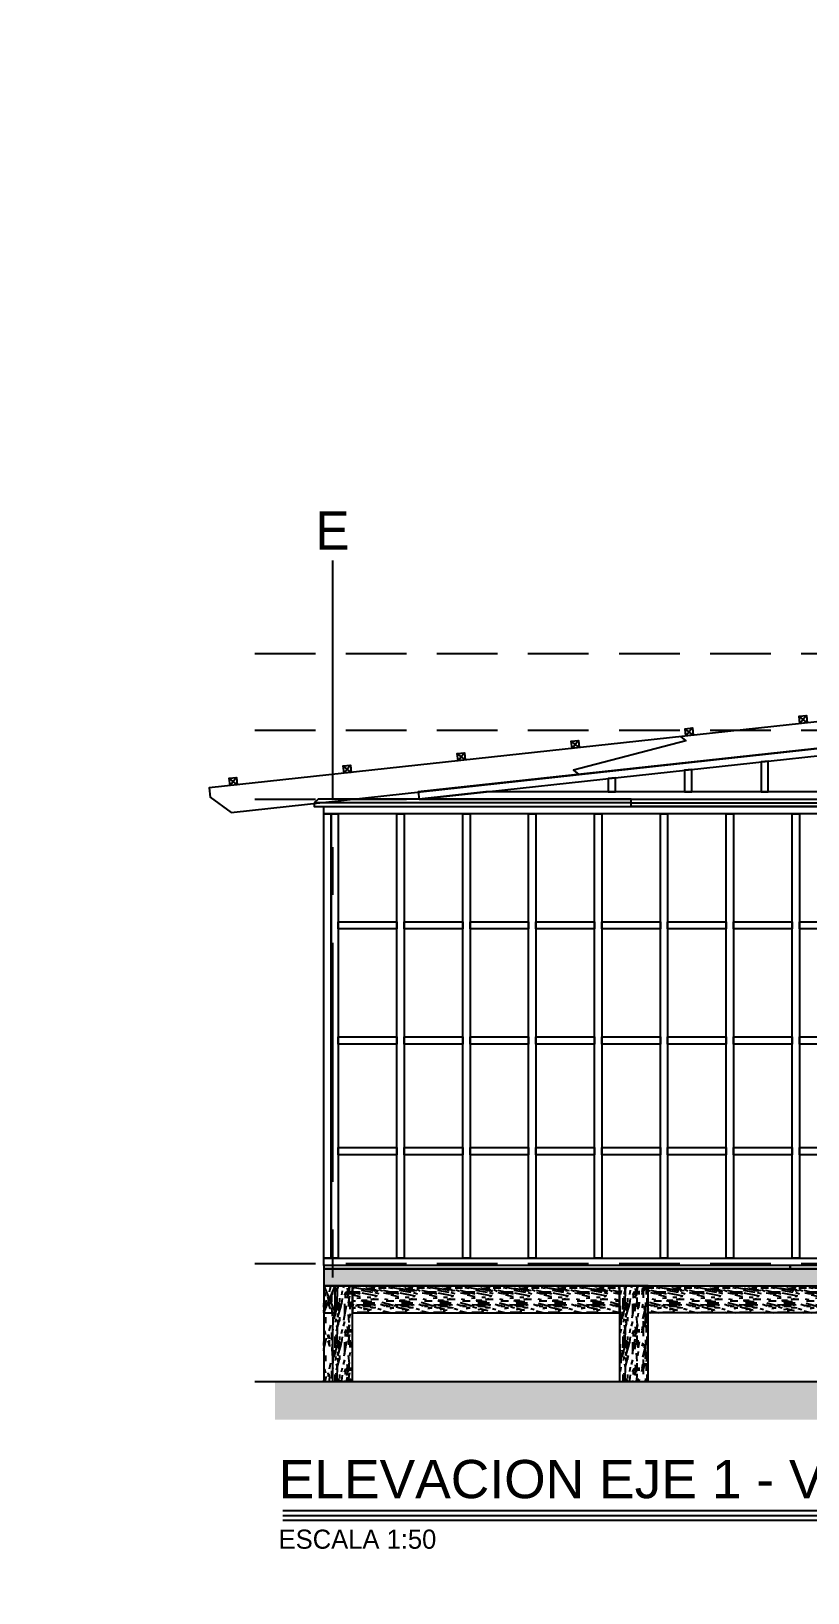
# Model space of a CAD drawing. Header units: millimetres. Extents: x 19458 to 19711, y 4351 to 4752.
# Drawn here: x 19574.31 to 19578.38, y 4526.57 to 4534.74 of the extents above; entities that cross this region are included whole.
import ezdxf
from ezdxf.enums import TextEntityAlignment as Align

# ---------------------------------------------------------------- set-up
doc = ezdxf.new("R2010")
doc.units = ezdxf.units.MM
doc.set_wipeout_variables(frame=1)
doc.linetypes.add('CENTER', pattern=[2, 1.25, -0.25, 0.25, -0.25])
doc.linetypes.add('HIDDEN2', pattern=[4.7625, 3.175, -1.5875])
for name, color, linetype in [('ALFAJIA', 3, 'Continuous'), ('CLAVADORES', 1, 'Continuous'), ('cotas', 1, 'Continuous'), ('cotas @ 200', 1, 'Continuous'), ('cotas @ 300', 1, 'Continuous'), ('cotas @ 400', 1, 'Continuous'), ('cotas @ 500', 1, 'Continuous'), ('EJES', 2, 'CENTER'), ('EJES @ 0.5', 2, 'CENTER'), ('NIVELES', 2, 'Continuous'), ('PANELES PARED', 2, 'Continuous'), ('PZA', 3, 'Continuous'), ('TEXTOS TITULOS @ 0.5', 3, 'Continuous')]:
    doc.layers.add(name, color=color, linetype=linetype)
doc.styles.add('century gothic', font='GOTHIC.TTF')
doc.styles.add('COTAS SMC', font='GOTHIC.TTF')
doc.styles.add('NOTAS', font='GOTHIC.TTF')
doc.styles.add('SMCtitulos', font='sanss___.ttf')
doc.styles.get("Standard").update_dxf_attribs({"font": 'arial.ttf'})
doc.dimstyles.new('ANOTATIVE 100 SMCONSTRUCCIONES', dxfattribs={"dimscale": 0, "dimtxt": 0.18, "dimasz": 0.15, "dimexe": 0.18, "dimexo": 0.09, "dimgap": 0.1, "dimtad": 1, "dimzin": 0, "dimdsep": 46, "dimtxsty": 'century gothic', "dimblk1": 'FLECHA1', "dimblk2": 'FLECHA1', "dimsah": 1, "dimcen": 0.18, "dimdle": 0.075, "dimclrd": 1, "dimclre": 1, "dimclrt": 2, "dimaunit": 1, "dimadec": 0, "dimazin": 0, "dimtfac": 0.75, "dimtix": 1, "dimtmove": 2, "dimatfit": 3, "dimfxl": 0.09, "dimtvp": 1.5, "dimtfill": 1, "dimtolj": 1, "dimtzin": 0, "dimarcsym": 0})
doc.dimstyles.new('PIES SMCONSTRUCCIONES', dxfattribs={"dimscale": 0, "dimtxt": 0.18, "dimasz": 0.2, "dimexe": 0.18, "dimexo": 0, "dimgap": 0.1, "dimtad": 1, "dimdec": 0, "dimlfac": 39.370079, "dimzin": 0, "dimdsep": 46, "dimlunit": 4, "dimtxsty": 'COTAS SMC', "dimblk1": 'FLECHA1', "dimblk2": 'FLECHA1', "dimsah": 1, "dimcen": 0.2, "dimdle": 0.075, "dimclrd": 1, "dimclre": 1, "dimclrt": 2, "dimaunit": 1, "dimadec": 0, "dimazin": 0, "dimtfac": 0.75, "dimtdec": 0, "dimtix": 1, "dimtmove": 2, "dimatfit": 3, "dimfxl": 0.09, "dimtvp": 1.5, "dimtfill": 1, "dimtolj": 1, "dimtzin": 0, "dimarcsym": 0})
pattern_1 = [(0, (102.28992, 23.7031), (0, 0.2), [0.04, -0.16]), (8.9726, (102.291915, 23.595096), (1.200000005876, 0.199999525118), [0.0384708, -3.8086058]), (5.7105, (102.289915, 23.607096), (1.800000034755, 0.19999710144), [0.0401996, -1.9697752]), (344.5779, (102.289915, 23.667096), (2.1999999038893, -0.5999974677634), [0.0601664, -5.9564754]), (353.6599, (102.293915, 23.733096), (0.200000063208, 4.086e-07), [0.0362216, -1.7748552]), (345.0686, (102.299915, 23.619096), (0.799999998317, -0.199999673879), [0.0310484, -3.0737864]), (348.6901, (102.229915, 23.735096), (0.2000000583, 7.413e-08), [0.0815844, -0.9382194]), (5.7105, (102.291915, 23.577096), (1.800000034755, 0.19999710144), [0.0200998, -1.989875]), (0, (102.28992, 23.6611), (0, 0.2), [0.02, -0.18]), (0, (102.24992, 23.6851), (0, 0.2), [0.06, -0.14]), (11.3099, (102.289915, 23.715096), (0.79999995433, 0.19999948721), [0.020396, -0.9994078]), (2.7263, (102.269915, 23.641096), (4.0000000589947, 0.1999992035454), [0.0420476, -4.1627116]), (352.4054, (102.279915, 23.635096), (1.599999971597, -0.19999873671), [0.0302654, -2.9962834]), (0, (102.26992, 23.5591), (0, 0.2), [0.04, -0.16]), (358.8309, (102.2499153, 23.549096), (0.2000000366479, 1.5360345e-07), [0.0980204, -9.70402]), (0, (102.24992, 23.6991), (0, 0.2), [0.02, -0.18]), (0, (102.26992, 23.7151), (0, 0.2), [0.02, -0.18]), (0, (102.17992, 23.7331), (0, 0.2), [0.03, -0.17]), (350.5377, (102.233915, 23.743096), (0.200000015444, 7.752e-08), [0.0608276, -1.1557248]), (0, (102.16992, 23.7431), (0, 0.2), [0.04, -0.16]), (0, (102.14792, 23.5631), (0, 0.2), [0.022, -0.178]), (0, (102.24992, 23.5731), (0, 0.2), [0.02, -0.18]), (0, (102.14792, 23.5791), (0, 0.2), [0.042, -0.158]), (5.4403, (102.249915, 23.591096), (1.9999999402303, 0.199998956714), [0.04219, -4.1768144]), (0, (102.25192, 23.6071), (0, 0.2), [0.038, -0.162]), (0, (102.14792, 23.6111), (0, 0.2), [0.022, -0.178]), (358.8309, (102.1719153, 23.643096), (0.2000000366479, 1.5360345e-07), [0.0980204, -9.70402]), (0, (102.18992, 23.6611), (0, 0.2), [0.02, -0.18]), (0, (102.16992, 23.6671), (0, 0.2), [0.02, -0.18]), (0, (102.24992, 23.6671), (0, 0.2), [0.04, -0.16]), (0, (102.20992, 23.6711), (0, 0.2), [0.02, -0.18]), (0, (102.16992, 23.6951), (0, 0.2), [0.04, -0.16]), (19.6538, (102.223915, 23.611096), (2.200000050424, 0.79999891494), [0.0297322, -2.9434812]), (11.3099, (102.189915, 23.667096), (0.79999995433, 0.19999948721), [0.020396, -0.9994078]), (11.3099, (102.269915, 23.657096), (0.79999995433, 0.19999948721), [0.020396, -0.9994078]), (5.7105, (102.209915, 23.733096), (1.800000034755, 0.19999710144), [0.0200998, -1.989875]), (349.6952, (102.147915, 23.747096), (1.199999995396, -0.19999893933), [0.0223606, -2.213707]), (348.6901, (102.169915, 23.563096), (0.2000000583, 7.413e-08), [0.020396, -0.9994078]), (90, (102.18992, 23.5591), (-0.2, 1e-17), [0, -0.2]), (346.6076, (102.147915, 23.671096), (3.400000044994, -0.7999939065965), [0.043174, -4.2742308]), (11.3099, (102.269915, 23.699096), (0.79999995433, 0.19999948721), [0.020396, -0.9994078]), (10.3048, (102.269915, 23.573096), (0.999999957606, 0.199999208868), [0.0223606, -2.213707]), (348.6901, (102.209915, 23.661096), (0.2000000583, 7.413e-08), [0.020396, -0.9994078]), (348.6901, (102.229915, 23.671096), (0.2000000583, 7.413e-08), [0.020396, -0.9994078]), (341.5651, (102.147915, 23.651096), (0.19999995825, 2.3367e-07), [0.0252982, -0.6071572]), (345.9638, (102.169915, 23.719096), (0.19999992115, 2.4875e-07), [0.0824622, -0.7421588]), (343.3008, (102.209915, 23.733096), (1.399999991533, -0.39999874641), [0.0626418, -2.025419]), (0, (102.20992, 23.7431), (0, 0.2), [0.024, -0.176]), (345.9638, (102.189915, 23.579096), (0.19999992115, 2.4875e-07), [0.0824622, -0.7421588]), (345.9638, (102.169915, 23.593096), (0.19999992115, 2.4875e-07), [0.0824622, -0.7421588]), (345.9638, (102.169915, 23.611096), (0.19999992115, 2.4875e-07), [0.0824622, -0.7421588]), (349.6952, (102.147915, 23.699096), (1.199999995396, -0.19999893933), [0.0223606, -2.213707]), (345.9638, (102.209915, 23.695096), (0.19999992115, 2.4875e-07), [0.041231, -0.78339]), (349.6952, (102.147915, 23.635096), (1.199999995396, -0.19999893933), [0.0223606, -2.213707]), (357.6141, (102.251915, 23.621096), (0.199999989185, 2.452822e-07), [0.0480416, -4.756123]), (349.6952, (102.229915, 23.657096), (1.199999995396, -0.19999893933), [0.0223606, -2.213707]), (12.5288, (102.251915, 23.653096), (0.800000095695, 0.199999860747), [0.018439, -1.8254698]), (349.5626, (102.1479153, 23.625096), (2.199999936494, -0.3999970687047), [0.0772788, -7.650591]), (351.8699, (102.223915, 23.611096), (0.199999892184, -4.835e-08), [0.0282842, -1.3859292]), (4.7636, (102.169915, 23.631096), (2.199999989955, 0.199998289923), [0.0481664, -2.3601524]), (0, (102.21792, 23.6351), (0, 0.2), [0.062, -0.138]), (344.7449, (102.147915, 23.725096), (0.799999942428, -0.199999664289), [0.0228036, -2.2575472]), (350.5377, (102.189915, 23.559096), (0.200000015444, 7.752e-08), [0.0608276, -1.1557248]), (340.0169, (102.147915, 23.601096), (0.599999976081, -0.19999986488), [0.0234094, -2.3175304]), (0, (102.30992, 23.7191), (0, 0.2), [0.01, -0.19]), (0, (102.30992, 23.6311), (0, 0.2), [0.02, -0.18]), (11.3099, (102.309915, 23.559096), (0.79999995433, 0.19999948721), [0.020396, -0.9994078]), (0, (102.31192, 23.5791), (0, 0.2), [0.036, -0.164]), (343.3008, (102.309915, 23.685096), (1.399999991533, -0.39999874641), [0.0208806, -2.0671802]), (348.0207, (102.3119153, 23.643096), (3.7999999222511, -0.8002195416064), [0.0368014, -6.7101288]), (90, (102.30992, 23.5591), (-0.2, 1e-17), [0, -0.2]), (0, (102.32992, 23.5631), (0, 0.2), [0.018, -0.182]), (0, (102.32992, 23.6011), (0, 0.2), [0.018, -0.182]), (0, (102.32992, 23.6111), (0, 0.2), [0.018, -0.182]), (336.0376, (102.329915, 23.679096), (1.400000005486, -0.599997330343), [0.0196978, -1.9500724]), (348.5163, (102.3299153, 23.703096), (0.99999999677376, -0.2000310941214), [0.0183676, -13.043105]), (341.5651, (102.329915, 23.631096), (0.19999995825, 2.3367e-07), [0.0189736, -0.6134816]), (347.4712, (102.329915, 23.729096), (1.000000064082, -0.19999992061), [0.018439, -1.8254698])]

# ---------------------------------------------------------------- blocks, each defined once
blk = doc.blocks.new('FLECHA1')
at = {"color": 4}
blk.add_line((-0.246176, -0.248081), (0.248081, 0.25), dxfattribs=at)
at = {"color": 1}
blk.add_line((-1, 0), (0.496162, 0), dxfattribs=at)
blk = doc.blocks.new('*D360')
at = {"layer": 'cotas', "color": 1, "lineweight": -2, "transparency": 16777216}
for p, q in [((19614.326, 4580.8448), (19614.326, 4610.8448)), ((19597.9836, 4550.8448), (19578.326, 4550.8448)), ((19614.326, 4548.4298), (19614.326, 4550.8448)), ((19597.5339, 4548.4298), (19578.326, 4548.4298)), ((19614.326, 4518.4298), (19614.326, 4488.4298))]:
    blk.add_line(p, q, dxfattribs=at)
at = {"layer": 'Defpoints', "color": 0, "transparency": 16777216}
for p in [(19614.326, 4550.8448), (19615.9836, 4550.8448), (19615.5339, 4548.4298)]:
    blk.add_point(p, dxfattribs=at)
at = {"layer": 'cotas', "color": 1, "lineweight": -2, "transparency": 16777216, "xscale": 30, "yscale": 30, "zscale": 30}
for p, rotation in [((19614.326, 4550.8448), 270), ((19614.326, 4548.4298), 90)]:
    blk.add_blockref('FLECHA1', p, dxfattribs=dict(at, rotation=rotation))
at = {"layer": 'cotas', "color": 2, "transparency": 16777216, "insert": (19575.5307, 4549.6373), "char_height": 36, "attachment_point": 5, "rotation": 90, "style": 'century gothic', "bg_fill": 3, "box_fill_scale": 1.1, "bg_fill_color": 256, "bg_fill_true_color": 13158600, "bg_fill_transparency": 0}
blk.add_mtext('\\A1;2.42', dxfattribs=at)
blk = doc.blocks.new('*D377')
at = {"layer": 'cotas', "color": 1, "lineweight": -2, "transparency": 16777216}
for p, q in [((19614.326, 4595.8448), (19614.326, 4640.8448)), ((19588.9836, 4550.8448), (19560.326, 4550.8448)), ((19614.326, 4548.4298), (19614.326, 4550.8448)), ((19588.5339, 4548.4298), (19560.326, 4548.4298)), ((19614.326, 4503.4298), (19614.326, 4458.4298))]:
    blk.add_line(p, q, dxfattribs=at)
at = {"layer": 'Defpoints', "color": 0, "transparency": 16777216}
for p in [(19614.326, 4550.8448), (19615.9836, 4550.8448), (19615.5339, 4548.4298)]:
    blk.add_point(p, dxfattribs=at)
at = {"layer": 'cotas', "color": 1, "lineweight": -2, "transparency": 16777216, "xscale": 45, "yscale": 45, "zscale": 45}
for p, rotation in [((19614.326, 4550.8448), 270), ((19614.326, 4548.4298), 90)]:
    blk.add_blockref('FLECHA1', p, dxfattribs=dict(at, rotation=rotation))
at = {"layer": 'cotas', "color": 2, "transparency": 16777216, "insert": (19556.133, 4549.6373), "char_height": 54, "attachment_point": 5, "rotation": 90, "style": 'century gothic', "bg_fill": 3, "box_fill_scale": 1.1, "bg_fill_color": 256, "bg_fill_true_color": 13158600, "bg_fill_transparency": 0}
blk.add_mtext('\\A1;2.42', dxfattribs=at)
blk = doc.blocks.new('*D383')
at = {"layer": 'cotas', "color": 1, "lineweight": -2, "transparency": 16777216}
for p, q in [((19614.326, 4610.8448), (19614.326, 4670.8448)), ((19579.9836, 4550.8448), (19542.326, 4550.8448)), ((19614.326, 4548.4298), (19614.326, 4550.8448)), ((19579.5339, 4548.4298), (19542.326, 4548.4298)), ((19614.326, 4488.4298), (19614.326, 4428.4298))]:
    blk.add_line(p, q, dxfattribs=at)
at = {"layer": 'Defpoints', "color": 0, "transparency": 16777216}
for p in [(19614.326, 4550.8448), (19615.9836, 4550.8448), (19615.5339, 4548.4298)]:
    blk.add_point(p, dxfattribs=at)
at = {"layer": 'cotas', "color": 1, "lineweight": -2, "transparency": 16777216, "xscale": 60, "yscale": 60, "zscale": 60}
for p, rotation in [((19614.326, 4550.8448), 270), ((19614.326, 4548.4298), 90)]:
    blk.add_blockref('FLECHA1', p, dxfattribs=dict(at, rotation=rotation))
at = {"layer": 'cotas', "color": 2, "transparency": 16777216, "insert": (19536.7353, 4549.6373), "char_height": 72, "attachment_point": 5, "rotation": 90, "style": 'century gothic', "bg_fill": 3, "box_fill_scale": 1.1, "bg_fill_color": 256, "bg_fill_true_color": 13158600, "bg_fill_transparency": 0}
blk.add_mtext('\\A1;2.42', dxfattribs=at)
blk = doc.blocks.new('*D386')
at = {"layer": 'cotas', "color": 1, "lineweight": -2, "transparency": 16777216}
for p, q in [((19620.0128, 4651.7533), (19620.0128, 4751.7533)), ((19620.4168, 4551.7533), (19530.0128, 4551.7533)), ((19620.0128, 4550.5333), (19620.0128, 4551.7533)), ((19620.4168, 4550.5333), (19530.0128, 4550.5333)), ((19620.0128, 4450.5333), (19620.0128, 4350.5333))]:
    blk.add_line(p, q, dxfattribs=at)
at = {"layer": 'Defpoints', "color": 0, "transparency": 16777216}
for p in [(19620.0128, 4551.7533), (19620.4168, 4551.7533), (19620.4168, 4550.5333)]:
    blk.add_point(p, dxfattribs=at)
at = {"layer": 'cotas', "color": 1, "lineweight": -2, "transparency": 16777216, "xscale": 100, "yscale": 100, "zscale": 100}
for p, rotation in [((19620.0128, 4551.7533), 270), ((19620.0128, 4550.5333), 90)]:
    blk.add_blockref('FLECHA1', p, dxfattribs=dict(at, rotation=rotation))
at = {"layer": 'cotas', "color": 2, "transparency": 16777216, "insert": (19523.8809, 4551.1433), "char_height": 90, "attachment_point": 5, "rotation": 90, "style": 'COTAS SMC', "bg_fill": 3, "box_fill_scale": 1.1, "bg_fill_color": 256, "bg_fill_true_color": 13158600, "bg_fill_transparency": 0}
blk.add_mtext("\\A1;4'", dxfattribs=at)
blk = doc.blocks.new('*D411')
at = {"layer": 'cotas', "color": 1, "lineweight": -2, "transparency": 16777216}
for p, q in [((19620.0128, 4591.7533), (19620.0128, 4631.7533)), ((19620.4168, 4551.7533), (19584.0128, 4551.7533)), ((19620.0128, 4550.5333), (19620.0128, 4551.7533)), ((19620.4168, 4550.5333), (19584.0128, 4550.5333)), ((19620.0128, 4510.5333), (19620.0128, 4470.5333))]:
    blk.add_line(p, q, dxfattribs=at)
at = {"layer": 'Defpoints', "color": 0, "transparency": 16777216}
for p in [(19620.0128, 4551.7533), (19620.4168, 4551.7533), (19620.4168, 4550.5333)]:
    blk.add_point(p, dxfattribs=at)
at = {"layer": 'cotas', "color": 1, "lineweight": -2, "transparency": 16777216, "xscale": 40, "yscale": 40, "zscale": 40}
for p, rotation in [((19620.0128, 4551.7533), 270), ((19620.0128, 4550.5333), 90)]:
    blk.add_blockref('FLECHA1', p, dxfattribs=dict(at, rotation=rotation))
at = {"layer": 'cotas', "color": 2, "transparency": 16777216, "insert": (19581.5601, 4551.1433), "char_height": 36, "attachment_point": 5, "rotation": 90, "style": 'COTAS SMC', "bg_fill": 3, "box_fill_scale": 1.1, "bg_fill_color": 256, "bg_fill_true_color": 13158600, "bg_fill_transparency": 0}
blk.add_mtext("\\A1;4'", dxfattribs=at)
blk = doc.blocks.new('*D430')
at = {"layer": 'cotas', "color": 1, "lineweight": -2, "transparency": 16777216}
for p, q in [((19620.0128, 4611.7533), (19620.0128, 4671.7533)), ((19620.4168, 4551.7533), (19566.0128, 4551.7533)), ((19620.0128, 4550.5333), (19620.0128, 4551.7533)), ((19620.4168, 4550.5333), (19566.0128, 4550.5333)), ((19620.0128, 4490.5333), (19620.0128, 4430.5333))]:
    blk.add_line(p, q, dxfattribs=at)
at = {"layer": 'Defpoints', "color": 0, "transparency": 16777216}
for p in [(19620.0128, 4551.7533), (19620.4168, 4551.7533), (19620.4168, 4550.5333)]:
    blk.add_point(p, dxfattribs=at)
at = {"layer": 'cotas', "color": 1, "lineweight": -2, "transparency": 16777216, "xscale": 60, "yscale": 60, "zscale": 60}
for p, rotation in [((19620.0128, 4551.7533), 270), ((19620.0128, 4550.5333), 90)]:
    blk.add_blockref('FLECHA1', p, dxfattribs=dict(at, rotation=rotation))
at = {"layer": 'cotas', "color": 2, "transparency": 16777216, "insert": (19562.3337, 4551.1433), "char_height": 54, "attachment_point": 5, "rotation": 90, "style": 'COTAS SMC', "bg_fill": 3, "box_fill_scale": 1.1, "bg_fill_color": 256, "bg_fill_true_color": 13158600, "bg_fill_transparency": 0}
blk.add_mtext("\\A1;4'", dxfattribs=at)
blk = doc.blocks.new('*D436')
at = {"layer": 'cotas', "color": 1, "lineweight": -2, "transparency": 16777216}
for p, q in [((19620.0128, 4631.7533), (19620.0128, 4711.7533)), ((19620.4168, 4551.7533), (19548.0128, 4551.7533)), ((19620.0128, 4550.5333), (19620.0128, 4551.7533)), ((19620.4168, 4550.5333), (19548.0128, 4550.5333)), ((19620.0128, 4470.5333), (19620.0128, 4390.5333))]:
    blk.add_line(p, q, dxfattribs=at)
at = {"layer": 'Defpoints', "color": 0, "transparency": 16777216}
for p in [(19620.0128, 4551.7533), (19620.4168, 4551.7533), (19620.4168, 4550.5333)]:
    blk.add_point(p, dxfattribs=at)
at = {"layer": 'cotas', "color": 1, "lineweight": -2, "transparency": 16777216, "xscale": 80, "yscale": 80, "zscale": 80}
for p, rotation in [((19620.0128, 4551.7533), 270), ((19620.0128, 4550.5333), 90)]:
    blk.add_blockref('FLECHA1', p, dxfattribs=dict(at, rotation=rotation))
at = {"layer": 'cotas', "color": 2, "transparency": 16777216, "insert": (19543.1073, 4551.1433), "char_height": 72, "attachment_point": 5, "rotation": 90, "style": 'COTAS SMC', "bg_fill": 3, "box_fill_scale": 1.1, "bg_fill_color": 256, "bg_fill_true_color": 13158600, "bg_fill_transparency": 0}
blk.add_mtext("\\A1;4'", dxfattribs=at)
blk = doc.blocks.new('IKK')
at = {"layer": 'PANELES PARED', "color": 250}
for points in [[(19489.2275, 4507.0963), (19489.2275, 4507.1343), (19486.1013, 4507.1343), (19486.1013, 4507.0963)], [(19486.394, 4504.7723), (19486.432, 4504.7723), (19486.432, 4507.0963), (19486.394, 4507.0963)], [(19486.7387, 4504.7723), (19486.7767, 4504.7723), (19486.7767, 4507.0963), (19486.7387, 4507.0963)], [(19487.0833, 4504.7723), (19487.1213, 4504.7723), (19487.1213, 4507.0963), (19487.0833, 4507.0963)], [(19487.428, 4504.7723), (19487.466, 4504.7723), (19487.466, 4507.0963), (19487.428, 4507.0963)], [(19487.7727, 4504.7723), (19487.8107, 4504.7723), (19487.8107, 4507.0963), (19487.7727, 4507.0963)], [(19488.1174, 4504.7723), (19488.1554, 4504.7723), (19488.1554, 4507.0963), (19488.1174, 4507.0963)], [(19488.4621, 4504.7723), (19488.5001, 4504.7723), (19488.5001, 4507.0963), (19488.4621, 4507.0963)], [(19488.8068, 4504.7723), (19488.8448, 4504.7723), (19488.8448, 4507.0963), (19488.8068, 4507.0963)], [(19489.1515, 4504.7723), (19489.1895, 4504.7723), (19489.1895, 4507.0963), (19489.1515, 4507.0963)], [(19489.1895, 4504.7723), (19489.2275, 4504.7723), (19489.2275, 4507.0963), (19489.1895, 4507.0963)], [(19486.394, 4506.4936), (19486.394, 4506.5316), (19486.1013, 4506.5316), (19486.1013, 4506.4936)], [(19486.7387, 4506.4936), (19486.7387, 4506.5316), (19486.432, 4506.5316), (19486.432, 4506.4936)], [(19487.0833, 4506.4936), (19487.0833, 4506.5316), (19486.7767, 4506.5316), (19486.7767, 4506.4936)], [(19487.428, 4506.4936), (19487.428, 4506.5316), (19487.1213, 4506.5316), (19487.1213, 4506.4936)], [(19487.7727, 4506.4936), (19487.7727, 4506.5316), (19487.466, 4506.5316), (19487.466, 4506.4936)], [(19488.1174, 4506.4936), (19488.1174, 4506.5316), (19487.8107, 4506.5316), (19487.8107, 4506.4936)], [(19488.4621, 4506.4936), (19488.4621, 4506.5316), (19488.1554, 4506.5316), (19488.1554, 4506.4936)], [(19488.8068, 4506.4936), (19488.8068, 4506.5316), (19488.5001, 4506.5316), (19488.5001, 4506.4936)], [(19489.1515, 4506.4936), (19489.1515, 4506.5316), (19488.8448, 4506.5316), (19488.8448, 4506.4936)], [(19486.394, 4505.8909), (19486.394, 4505.9289), (19486.1013, 4505.9289), (19486.1013, 4505.8909)], [(19486.7387, 4505.8909), (19486.7387, 4505.9289), (19486.432, 4505.9289), (19486.432, 4505.8909)], [(19487.0833, 4505.8909), (19487.0833, 4505.9289), (19486.7767, 4505.9289), (19486.7767, 4505.8909)], [(19487.428, 4505.8909), (19487.428, 4505.9289), (19487.1213, 4505.9289), (19487.1213, 4505.8909)], [(19487.7727, 4505.8909), (19487.7727, 4505.9289), (19487.466, 4505.9289), (19487.466, 4505.8909)], [(19488.1174, 4505.8909), (19488.1174, 4505.9289), (19487.8107, 4505.9289), (19487.8107, 4505.8909)], [(19488.4621, 4505.8909), (19488.4621, 4505.9289), (19488.1554, 4505.9289), (19488.1554, 4505.8909)], [(19488.8068, 4505.8909), (19488.8068, 4505.9289), (19488.5001, 4505.9289), (19488.5001, 4505.8909)], [(19489.1515, 4505.8909), (19489.1515, 4505.9289), (19488.8448, 4505.9289), (19488.8448, 4505.8909)], [(19486.394, 4505.3126), (19486.394, 4505.3506), (19486.1013, 4505.3506), (19486.1013, 4505.3126)], [(19486.7387, 4505.3126), (19486.7387, 4505.3506), (19486.432, 4505.3506), (19486.432, 4505.3126)], [(19487.0833, 4505.3126), (19487.0833, 4505.3506), (19486.7767, 4505.3506), (19486.7767, 4505.3126)], [(19487.428, 4505.3126), (19487.428, 4505.3506), (19487.1213, 4505.3506), (19487.1213, 4505.3126)], [(19487.7727, 4505.3126), (19487.7727, 4505.3506), (19487.466, 4505.3506), (19487.466, 4505.3126)], [(19488.1174, 4505.3126), (19488.1174, 4505.3506), (19487.8107, 4505.3506), (19487.8107, 4505.3126)], [(19488.4621, 4505.3126), (19488.4621, 4505.3506), (19488.1554, 4505.3506), (19488.1554, 4505.3126)], [(19488.8068, 4505.3126), (19488.8068, 4505.3506), (19488.5001, 4505.3506), (19488.5001, 4505.3126)], [(19489.1515, 4505.3126), (19489.1515, 4505.3506), (19488.8448, 4505.3506), (19488.8448, 4505.3126)], [(19489.2275, 4504.7343), (19489.2275, 4504.7723), (19486.1013, 4504.7723), (19486.1013, 4504.7343)]]:
    blk.add_lwpolyline(points, close=True, dxfattribs=at)
blk = doc.blocks.new('ejes')
at = {"color": 2, "linetype": 'Continuous'}
blk.add_wipeout([(-0.109, 0.275), (-0.065, 0.291), (-0.006, 0.3), (0.06, 0.297), (0.095, 0.288), (0.16, 0.261), (0.183, 0.246), (0.215, 0.22), (0.241, 0.193), (0.271, 0.149), (0.271, 0.149), (0.292, 0.103), (0.304, 0.065), (0.309, 0.032), (0.31, 0.001), (0.309, -0.027), (0.309, -0.027), (0.3, -0.077), (0.288, -0.113), (0.279, -0.133), (0.259, -0.168), (0.238, -0.195), (0.219, -0.215), (0.19, -0.24), (0.159, -0.26), (0.125, -0.277), (0.089, -0.289), (0.046, -0.297), (0.01, -0.299), (-0.037, -0.296), (-0.069, -0.289), (-0.097, -0.279), (-0.144, -0.256), (-0.171, -0.238), (-0.192, -0.221), (-0.215, -0.197), (-0.215, -0.197), (-0.257, -0.136), (-0.272, -0.101), (-0.272, -0.101), (-0.287, -0.034), (-0.29, 0.001), (-0.287, 0.036), (-0.281, 0.07), (-0.273, 0.099), (-0.258, 0.134), (-0.234, 0.174), (-0.216, 0.198), (-0.197, 0.217), (-0.175, 0.236), (-0.154, 0.251), (-0.126, 0.268), (-0.126, 0.268), (-0.118, 0.272)], dxfattribs=at)
at = {"layer": 'EJES', "color": 3}
blk.add_attdef('EJES', text='', height=0.3, dxfattribs=at).set_placement((0.01, -0.174), align=Align.CENTER)
blk = doc.blocks.new('*U570')
at = {"color": 2}
blk.add_line((0, 0.052), (9.614, 0.052), dxfattribs=at)
at = {"color": 250}
blk.add_line((0, 0), (9.614, 0), dxfattribs=at)
at = {"color": 7}
blk.add_line((0, -0.047), (9.614, -0.047), dxfattribs=at)
at = {"color": 0, "linetype": 'ByBlock', "lineweight": -2, "style": 'NOTAS'}
for tag, p in [('1TITLE', (0.027, 1.014)), ('2TITLE', (-0.043, 0.181))]:
    blk.add_attdef(tag, p, '', height=0.3, dxfattribs=at)
blk.add_attdef('SCALE', text='', height=0.18, dxfattribs=at).set_placement((-0.043, -0.148), align=Align.TOP_LEFT)
blk = doc.blocks.new('IKUHG')
at = {"layer": 'PANELES PARED', "color": 250}
for points in [[(19444.5314, 4490.415), (19447.1592, 4490.7008), (19447.1592, 4490.739), (19444.5273, 4490.4528), (19444.5314, 4490.415)], [(19444.5314, 4490.415), (19447.1592, 4490.415), (19447.1592, 4490.453), (19444.8809, 4490.453), (19444.5314, 4490.415)]]:
    blk.add_lwpolyline(points, dxfattribs=at)
for points in [[(19447.1212, 4490.453), (19447.1592, 4490.453), (19447.1592, 4490.7008), (19447.1212, 4490.6967)], [(19446.3212, 4490.453), (19446.3592, 4490.453), (19446.3592, 4490.6138), (19446.3212, 4490.6097)], [(19446.7212, 4490.453), (19446.7592, 4490.453), (19446.7592, 4490.6573), (19446.7212, 4490.6532)], [(19445.5212, 4490.453), (19445.5592, 4490.453), (19445.5592, 4490.5268), (19445.5212, 4490.5227)], [(19445.9212, 4490.453), (19445.9592, 4490.453), (19445.9592, 4490.5703), (19445.9212, 4490.5662)]]:
    blk.add_lwpolyline(points, close=True, dxfattribs=at)
blk = doc.blocks.new('*U620')
at = {"layer": 'cotas @ 200'}
dim = blk.add_linear_dim(base=(19614.3260382735, 4550.8448237801), p1=(19615.5338597089, 4548.4298237801), p2=(19615.9836080801, 4550.8448237801), angle=90, dimstyle='ANOTATIVE 100 SMCONSTRUCCIONES', override={"dimscale": 200, "dimtix": 1, "dimtofl": 1, "dimtmove": 1, "dimatfit": 1}, dxfattribs=at)
dim.commit()
dim.dimension.update_dxf_attribs({"geometry": '*D360', "text_midpoint": (19575.5306609792, 4549.6373237801)})
at = {"layer": 'cotas @ 300'}
dim = blk.add_linear_dim(base=(19614.3260382735, 4550.8448237801), p1=(19615.5338597089, 4548.4298237801), p2=(19615.9836080801, 4550.8448237801), angle=90, dimstyle='ANOTATIVE 100 SMCONSTRUCCIONES', override={"dimscale": 300, "dimtix": 1, "dimtofl": 1, "dimtmove": 1, "dimatfit": 1}, dxfattribs=at)
dim.commit()
dim.dimension.update_dxf_attribs({"geometry": '*D377', "text_midpoint": (19556.132972332, 4549.6373237801)})
at = {"layer": 'cotas @ 400'}
dim = blk.add_linear_dim(base=(19614.3260382735, 4550.8448237801), p1=(19615.5338597089, 4548.4298237801), p2=(19615.9836080801, 4550.8448237801), angle=90, dimstyle='ANOTATIVE 100 SMCONSTRUCCIONES', override={"dimscale": 400, "dimtix": 1, "dimtofl": 1, "dimtmove": 1, "dimatfit": 1}, dxfattribs=at)
dim.commit()
dim.dimension.update_dxf_attribs({"geometry": '*D383', "text_midpoint": (19536.7352836848, 4549.6373237801)})
blk = doc.blocks.new('*U622')
at = {"layer": 'cotas @ 500'}
dim = blk.add_linear_dim(base=(19620.0128, 4551.7533), p1=(19620.4168, 4550.5333), p2=(19620.4168, 4551.7533), angle=90, dimstyle='PIES SMCONSTRUCCIONES', override={"dimscale": 500, "dimtix": 1, "dimtofl": 1, "dimtmove": 2, "dimatfit": 3}, dxfattribs=at)
dim.commit()
dim.dimension.update_dxf_attribs({"geometry": '*D386', "text_midpoint": (19523.8809, 4551.1433)})
at = {"layer": 'cotas @ 200'}
dim = blk.add_linear_dim(base=(19620.0128, 4551.7533), p1=(19620.4168, 4550.5333), p2=(19620.4168, 4551.7533), angle=90, dimstyle='PIES SMCONSTRUCCIONES', override={"dimscale": 200, "dimtix": 1, "dimtofl": 1, "dimtmove": 2, "dimatfit": 3}, dxfattribs=at)
dim.commit()
dim.dimension.update_dxf_attribs({"geometry": '*D411', "text_midpoint": (19581.5601, 4551.1433)})
at = {"layer": 'cotas @ 300'}
dim = blk.add_linear_dim(base=(19620.0128, 4551.7533), p1=(19620.4168, 4550.5333), p2=(19620.4168, 4551.7533), angle=90, dimstyle='PIES SMCONSTRUCCIONES', override={"dimscale": 300, "dimtix": 1, "dimtofl": 1, "dimtmove": 2, "dimatfit": 3}, dxfattribs=at)
dim.commit()
dim.dimension.update_dxf_attribs({"geometry": '*D430', "text_midpoint": (19562.3337, 4551.1433)})
at = {"layer": 'cotas @ 400'}
dim = blk.add_linear_dim(base=(19620.0128, 4551.7533), p1=(19620.4168, 4550.5333), p2=(19620.4168, 4551.7533), angle=90, dimstyle='PIES SMCONSTRUCCIONES', override={"dimscale": 400, "dimtix": 1, "dimtofl": 1, "dimtmove": 2, "dimatfit": 3}, dxfattribs=at)
dim.commit()
dim.dimension.update_dxf_attribs({"geometry": '*D436', "text_midpoint": (19543.1073, 4551.1433)})

msp = doc.modelspace()

# ---------------------------------------------------------------- block references
at = {"layer": 'cotas'}
msp.add_blockref('*U620', (0, 0), dxfattribs=at)

# ---------------------------------------------------------------- next in the draw order: block references
msp.add_blockref('*U622', (0, 0), dxfattribs=at)

# ---------------------------------------------------------------- next in the draw order: hatches: boundary and pattern name
h = msp.add_hatch()
h.set_pattern_fill('MADERA_03', color=250, scale=0.2, pattern_type=2)
h.set_pattern_definition(pattern_1)
h.paths.add_polyline_path([(19575.8438, 4528.1734), (19578.9699, 4528.1734), (19578.9699, 4528.2634), (19575.8438, 4528.2634)])
h = msp.add_hatch()
h.set_pattern_fill('MADERA_03', color=250, scale=0.2, angle=90, pattern_type=2)
h.set_pattern_definition([(90, (131.68467, 23.6891), (-0.2, 1e-17), [0.04, -0.16]), (98.9726, (131.792673, 23.691096), (-0.199999525118, 1.200000005876), [0.0384708, -3.8086058]), (95.7105, (131.780673, 23.689096), (-0.19999710144, 1.800000034755), [0.0401996, -1.9697752]), (74.5779, (131.7206734, 23.689096), (0.5999974677634, 2.1999999038893), [0.0601664, -5.9564754]), (83.6599, (131.654673, 23.693096), (-4.086e-07, 0.200000063208), [0.0362216, -1.7748552]), (75.0686, (131.768673, 23.699096), (0.199999673879, 0.799999998317), [0.0310484, -3.0737864]), (78.6901, (131.652673, 23.629096), (-7.413e-08, 0.2000000583), [0.0815844, -0.9382194]), (95.7105, (131.810673, 23.691096), (-0.19999710144, 1.800000034755), [0.0200998, -1.989875]), (90, (131.72667, 23.6891), (-0.2, 1e-17), [0.02, -0.18]), (90, (131.70267, 23.6491), (-0.2, 1e-17), [0.06, -0.14]), (101.3099, (131.672673, 23.689096), (-0.19999948721, 0.79999995433), [0.020396, -0.9994078]), (92.7263, (131.746673, 23.669096), (-0.1999992035454, 4.0000000589947), [0.0420476, -4.1627116]), (82.4054, (131.752673, 23.679096), (0.19999873671, 1.599999971597), [0.0302654, -2.9962834]), (90, (131.82867, 23.6691), (-0.2, 1e-17), [0.04, -0.16]), (88.8309, (131.8386734, 23.649096), (-1.5360345e-07, 0.2000000366479), [0.0980204, -9.70402]), (90, (131.68867, 23.6491), (-0.2, 1e-17), [0.02, -0.18]), (90, (131.67267, 23.6691), (-0.2, 1e-17), [0.02, -0.18]), (90, (131.65467, 23.5791), (-0.2, 1e-17), [0.03, -0.17]), (80.5377, (131.644673, 23.633096), (-7.752e-08, 0.200000015444), [0.0608276, -1.1557248]), (90, (131.64467, 23.5691), (-0.2, 1e-17), [0.04, -0.16]), (90, (131.82467, 23.5471), (-0.2, 1e-17), [0.022, -0.178]), (90, (131.81467, 23.6491), (-0.2, 1e-17), [0.02, -0.18]), (90, (131.80867, 23.5471), (-0.2, 1e-17), [0.042, -0.158]), (95.4403, (131.796673, 23.649096), (-0.199998956714, 1.9999999402303), [0.04219, -4.1768144]), (90, (131.78067, 23.6511), (-0.2, 1e-17), [0.038, -0.162]), (90, (131.77667, 23.5471), (-0.2, 1e-17), [0.022, -0.178]), (88.8309, (131.7446734, 23.571096), (-1.5360345e-07, 0.2000000366479), [0.0980204, -9.70402]), (90, (131.72667, 23.5891), (-0.2, 1e-17), [0.02, -0.18]), (90, (131.72067, 23.5691), (-0.2, 1e-17), [0.02, -0.18]), (90, (131.72067, 23.6491), (-0.2, 1e-17), [0.04, -0.16]), (90, (131.71667, 23.6091), (-0.2, 1e-17), [0.02, -0.18]), (90, (131.69267, 23.5691), (-0.2, 1e-17), [0.04, -0.16]), (109.6538, (131.776673, 23.623096), (-0.79999891494, 2.200000050424), [0.0297322, -2.9434812]), (101.3099, (131.720673, 23.589096), (-0.19999948721, 0.79999995433), [0.020396, -0.9994078]), (101.3099, (131.730673, 23.669096), (-0.19999948721, 0.79999995433), [0.020396, -0.9994078]), (95.7105, (131.654673, 23.609096), (-0.19999710144, 1.800000034755), [0.0200998, -1.989875]), (79.6952, (131.640673, 23.547096), (0.19999893933, 1.199999995396), [0.0223606, -2.213707]), (78.6901, (131.824673, 23.569096), (-7.413e-08, 0.2000000583), [0.020396, -0.9994078]), (180, (131.82867, 23.5891), (-2e-17, -0.2), [0, -0.2]), (76.6076, (131.716673, 23.547096), (0.7999939065965, 3.400000044994), [0.043174, -4.2742308]), (101.3099, (131.688673, 23.669096), (-0.19999948721, 0.79999995433), [0.020396, -0.9994078]), (100.3048, (131.814673, 23.669096), (-0.199999208868, 0.999999957606), [0.0223606, -2.213707]), (78.6901, (131.726673, 23.609096), (-7.413e-08, 0.2000000583), [0.020396, -0.9994078]), (78.6901, (131.716673, 23.629096), (-7.413e-08, 0.2000000583), [0.020396, -0.9994078]), (71.5651, (131.736673, 23.547096), (-2.3367e-07, 0.19999995825), [0.0252982, -0.6071572]), (75.9638, (131.668673, 23.569096), (-2.4875e-07, 0.19999992115), [0.0824622, -0.7421588]), (73.3008, (131.654673, 23.609096), (0.39999874641, 1.399999991533), [0.0626418, -2.025419]), (90, (131.64467, 23.6091), (-0.2, 1e-17), [0.024, -0.176]), (75.9638, (131.808673, 23.589096), (-2.4875e-07, 0.19999992115), [0.0824622, -0.7421588]), (75.9638, (131.794673, 23.569096), (-2.4875e-07, 0.19999992115), [0.0824622, -0.7421588]), (75.9638, (131.776673, 23.569096), (-2.4875e-07, 0.19999992115), [0.0824622, -0.7421588]), (79.6952, (131.688673, 23.547096), (0.19999893933, 1.199999995396), [0.0223606, -2.213707]), (75.9638, (131.692673, 23.609096), (-2.4875e-07, 0.19999992115), [0.041231, -0.78339]), (79.6952, (131.752673, 23.547096), (0.19999893933, 1.199999995396), [0.0223606, -2.213707]), (87.6141, (131.766673, 23.651096), (-2.452822e-07, 0.199999989185), [0.0480416, -4.756123]), (79.6952, (131.730673, 23.629096), (0.19999893933, 1.199999995396), [0.0223606, -2.213707]), (102.5288, (131.734673, 23.651096), (-0.199999860747, 0.800000095695), [0.018439, -1.8254698]), (79.5626, (131.7626734, 23.547096), (0.3999970687047, 2.199999936494), [0.0772788, -7.650591]), (81.8699, (131.776673, 23.623096), (4.835e-08, 0.199999892184), [0.0282842, -1.3859292]), (94.7636, (131.756673, 23.569096), (-0.199998289923, 2.199999989955), [0.0481664, -2.3601524]), (90, (131.75267, 23.6171), (-0.2, 1e-17), [0.062, -0.138]), (74.7449, (131.662673, 23.547096), (0.199999664289, 0.799999942428), [0.0228036, -2.2575472]), (80.5377, (131.828673, 23.589096), (-7.752e-08, 0.200000015444), [0.0608276, -1.1557248]), (70.0169, (131.786673, 23.547096), (0.19999986488, 0.599999976081), [0.0234094, -2.3175304]), (90, (131.66867, 23.7091), (-0.2, 1e-17), [0.01, -0.19]), (90, (131.75667, 23.7091), (-0.2, 1e-17), [0.02, -0.18]), (101.3099, (131.828673, 23.709096), (-0.19999948721, 0.79999995433), [0.020396, -0.9994078]), (90, (131.80867, 23.7111), (-0.2, 1e-17), [0.036, -0.164]), (73.3008, (131.702673, 23.709096), (0.39999874641, 1.399999991533), [0.0208806, -2.0671802]), (78.0207, (131.7446734, 23.711096), (0.8002195416064, 3.7999999222511), [0.0368014, -6.7101288]), (180, (131.82867, 23.7091), (-2e-17, -0.2), [0, -0.2]), (90, (131.82467, 23.7291), (-0.2, 1e-17), [0.018, -0.182]), (90, (131.78667, 23.7291), (-0.2, 1e-17), [0.018, -0.182]), (90, (131.77667, 23.7291), (-0.2, 1e-17), [0.018, -0.182]), (66.0376, (131.708673, 23.729096), (0.599997330343, 1.400000005486), [0.0196978, -1.9500724]), (78.5163, (131.6846734, 23.729096), (0.2000310941214, 0.99999999677376), [0.0183676, -13.043105]), (71.5651, (131.756673, 23.729096), (-2.3367e-07, 0.19999995825), [0.0189736, -0.6134816]), (77.4712, (131.658673, 23.729096), (0.19999992061, 1.000000064082), [0.018439, -1.8254698])])
h.paths.add_polyline_path([(19575.8437, 4527.6734), (19575.9937, 4527.6734), (19575.9937, 4528.1734), (19575.8437, 4528.1734)])
h = msp.add_hatch()
h.set_pattern_fill('MADERA_03', color=250, scale=0.2, pattern_type=2)
h.set_pattern_definition(pattern_1)
h.paths.add_polyline_path([(19575.9937, 4528.1734), (19575.9937, 4528.0334), (19577.3918, 4528.0334), (19577.3918, 4528.1734)])
h = msp.add_hatch()
h.set_pattern_fill('MADERA_03', color=250, scale=0.2, angle=90, pattern_type=2)
h.set_pattern_definition([(90, (101.99192, 23.6891), (-0.2, 1e-17), [0.04, -0.16]), (98.9726, (102.099915, 23.691096), (-0.199999525118, 1.200000005876), [0.0384708, -3.8086058]), (95.7105, (102.087915, 23.689096), (-0.19999710144, 1.800000034755), [0.0401996, -1.9697752]), (74.5779, (102.027915, 23.689096), (0.5999974677634, 2.1999999038893), [0.0601664, -5.9564754]), (83.6599, (101.961915, 23.693096), (-4.086e-07, 0.200000063208), [0.0362216, -1.7748552]), (75.0686, (102.075915, 23.699096), (0.199999673879, 0.799999998317), [0.0310484, -3.0737864]), (78.6901, (101.959915, 23.629096), (-7.413e-08, 0.2000000583), [0.0815844, -0.9382194]), (95.7105, (102.117915, 23.691096), (-0.19999710144, 1.800000034755), [0.0200998, -1.989875]), (90, (102.03392, 23.6891), (-0.2, 1e-17), [0.02, -0.18]), (90, (102.00992, 23.6491), (-0.2, 1e-17), [0.06, -0.14]), (101.3099, (101.979915, 23.689096), (-0.19999948721, 0.79999995433), [0.020396, -0.9994078]), (92.7263, (102.053915, 23.669096), (-0.1999992035454, 4.0000000589947), [0.0420476, -4.1627116]), (82.4054, (102.059915, 23.679096), (0.19999873671, 1.599999971597), [0.0302654, -2.9962834]), (90, (102.13592, 23.6691), (-0.2, 1e-17), [0.04, -0.16]), (88.8309, (102.1459153, 23.649096), (-1.5360345e-07, 0.2000000366479), [0.0980204, -9.70402]), (90, (101.99592, 23.6491), (-0.2, 1e-17), [0.02, -0.18]), (90, (101.97992, 23.6691), (-0.2, 1e-17), [0.02, -0.18]), (90, (101.96192, 23.5791), (-0.2, 1e-17), [0.03, -0.17]), (80.5377, (101.951915, 23.633096), (-7.752e-08, 0.200000015444), [0.0608276, -1.1557248]), (90, (101.95192, 23.5691), (-0.2, 1e-17), [0.04, -0.16]), (90, (102.13192, 23.5471), (-0.2, 1e-17), [0.022, -0.178]), (90, (102.12192, 23.6491), (-0.2, 1e-17), [0.02, -0.18]), (90, (102.11592, 23.5471), (-0.2, 1e-17), [0.042, -0.158]), (95.4403, (102.103915, 23.649096), (-0.199998956714, 1.9999999402303), [0.04219, -4.1768144]), (90, (102.08792, 23.6511), (-0.2, 1e-17), [0.038, -0.162]), (90, (102.08392, 23.5471), (-0.2, 1e-17), [0.022, -0.178]), (88.8309, (102.0519153, 23.571096), (-1.5360345e-07, 0.2000000366479), [0.0980204, -9.70402]), (90, (102.03392, 23.5891), (-0.2, 1e-17), [0.02, -0.18]), (90, (102.02792, 23.5691), (-0.2, 1e-17), [0.02, -0.18]), (90, (102.02792, 23.6491), (-0.2, 1e-17), [0.04, -0.16]), (90, (102.02392, 23.6091), (-0.2, 1e-17), [0.02, -0.18]), (90, (101.99992, 23.5691), (-0.2, 1e-17), [0.04, -0.16]), (109.6538, (102.083915, 23.623096), (-0.79999891494, 2.200000050424), [0.0297322, -2.9434812]), (101.3099, (102.027915, 23.589096), (-0.19999948721, 0.79999995433), [0.020396, -0.9994078]), (101.3099, (102.037915, 23.669096), (-0.19999948721, 0.79999995433), [0.020396, -0.9994078]), (95.7105, (101.961915, 23.609096), (-0.19999710144, 1.800000034755), [0.0200998, -1.989875]), (79.6952, (101.947915, 23.547096), (0.19999893933, 1.199999995396), [0.0223606, -2.213707]), (78.6901, (102.131915, 23.569096), (-7.413e-08, 0.2000000583), [0.020396, -0.9994078]), (180, (102.13592, 23.5891), (-2e-17, -0.2), [0, -0.2]), (76.6076, (102.023915, 23.547096), (0.7999939065965, 3.400000044994), [0.043174, -4.2742308]), (101.3099, (101.995915, 23.669096), (-0.19999948721, 0.79999995433), [0.020396, -0.9994078]), (100.3048, (102.121915, 23.669096), (-0.199999208868, 0.999999957606), [0.0223606, -2.213707]), (78.6901, (102.033915, 23.609096), (-7.413e-08, 0.2000000583), [0.020396, -0.9994078]), (78.6901, (102.023915, 23.629096), (-7.413e-08, 0.2000000583), [0.020396, -0.9994078]), (71.5651, (102.043915, 23.547096), (-2.3367e-07, 0.19999995825), [0.0252982, -0.6071572]), (75.9638, (101.975915, 23.569096), (-2.4875e-07, 0.19999992115), [0.0824622, -0.7421588]), (73.3008, (101.961915, 23.609096), (0.39999874641, 1.399999991533), [0.0626418, -2.025419]), (90, (101.95192, 23.6091), (-0.2, 1e-17), [0.024, -0.176]), (75.9638, (102.115915, 23.589096), (-2.4875e-07, 0.19999992115), [0.0824622, -0.7421588]), (75.9638, (102.101915, 23.569096), (-2.4875e-07, 0.19999992115), [0.0824622, -0.7421588]), (75.9638, (102.083915, 23.569096), (-2.4875e-07, 0.19999992115), [0.0824622, -0.7421588]), (79.6952, (101.995915, 23.547096), (0.19999893933, 1.199999995396), [0.0223606, -2.213707]), (75.9638, (101.999915, 23.609096), (-2.4875e-07, 0.19999992115), [0.041231, -0.78339]), (79.6952, (102.059915, 23.547096), (0.19999893933, 1.199999995396), [0.0223606, -2.213707]), (87.6141, (102.073915, 23.651096), (-2.452822e-07, 0.199999989185), [0.0480416, -4.756123]), (79.6952, (102.037915, 23.629096), (0.19999893933, 1.199999995396), [0.0223606, -2.213707]), (102.5288, (102.041915, 23.651096), (-0.199999860747, 0.800000095695), [0.018439, -1.8254698]), (79.5626, (102.0699153, 23.547096), (0.3999970687047, 2.199999936494), [0.0772788, -7.650591]), (81.8699, (102.083915, 23.623096), (4.835e-08, 0.199999892184), [0.0282842, -1.3859292]), (94.7636, (102.063915, 23.569096), (-0.199998289923, 2.199999989955), [0.0481664, -2.3601524]), (90, (102.05992, 23.6171), (-0.2, 1e-17), [0.062, -0.138]), (74.7449, (101.969915, 23.547096), (0.199999664289, 0.799999942428), [0.0228036, -2.2575472]), (80.5377, (102.135915, 23.589096), (-7.752e-08, 0.200000015444), [0.0608276, -1.1557248]), (70.0169, (102.093915, 23.547096), (0.19999986488, 0.599999976081), [0.0234094, -2.3175304]), (90, (101.97592, 23.7091), (-0.2, 1e-17), [0.01, -0.19]), (90, (102.06392, 23.7091), (-0.2, 1e-17), [0.02, -0.18]), (101.3099, (102.135915, 23.709096), (-0.19999948721, 0.79999995433), [0.020396, -0.9994078]), (90, (102.11592, 23.7111), (-0.2, 1e-17), [0.036, -0.164]), (73.3008, (102.009915, 23.709096), (0.39999874641, 1.399999991533), [0.0208806, -2.0671802]), (78.0207, (102.0519153, 23.711096), (0.8002195416064, 3.7999999222511), [0.0368014, -6.7101288]), (180, (102.13592, 23.7091), (-2e-17, -0.2), [0, -0.2]), (90, (102.13192, 23.7291), (-0.2, 1e-17), [0.018, -0.182]), (90, (102.09392, 23.7291), (-0.2, 1e-17), [0.018, -0.182]), (90, (102.08392, 23.7291), (-0.2, 1e-17), [0.018, -0.182]), (66.0376, (102.015915, 23.729096), (0.599997330343, 1.400000005486), [0.0196978, -1.9500724]), (78.5163, (101.9919153, 23.729096), (0.2000310941214, 0.99999999677376), [0.0183676, -13.043105]), (71.5651, (102.063915, 23.729096), (-2.3367e-07, 0.19999995825), [0.0189736, -0.6134816]), (77.4712, (101.965915, 23.729096), (0.19999992061, 1.000000064082), [0.018439, -1.8254698])])
h.paths.add_polyline_path([(19577.3918, 4527.6734), (19577.5418, 4527.6734), (19577.5418, 4528.1734), (19577.3918, 4528.1734)])
h = msp.add_hatch()
h.set_pattern_fill('MADERA_03', color=250, scale=0.2, pattern_type=2)
h.set_pattern_definition(pattern_1)
h.paths.add_polyline_path([(19578.9699, 4528.1734), (19578.9699, 4528.0334), (19577.5418, 4528.0334), (19577.5418, 4528.1734)])
h = msp.add_hatch()
h.set_pattern_fill('EARTH', color=8, scale=0.01, angle=45)
h.set_pattern_definition([(45, (131.810673, 23.547096), (7e-18, 0.08980256121), [0.0635, -0.0635]), (45, (131.793835, 23.563934), (7e-18, 0.08980256121), [0.0635, -0.0635]), (45, (131.777, 23.58077), (7e-18, 0.08980256121), [0.0635, -0.0635]), (135, (131.777, 23.592), (-0.08980256121, 7e-18), [0.0635, -0.0635]), (135, (131.793835, 23.608835), (-0.08980256121, 7e-18), [0.0635, -0.0635]), (135, (131.810673, 23.625673), (-0.08980256121, 7e-18), [0.0635, -0.0635])])
h.paths.add_polyline_path([(19586.3786, 4527.4734), (19586.3786, 4527.6734), (19575.5887, 4527.6734), (19575.5887, 4527.4734)])

# ---------------------------------------------------------------- next in the draw order: linework, layer by layer
at = {"color": 250}
for p, q in [((19575.8438, 4528.1734), (19575.9038, 4528.0334)), ((19575.8438, 4528.0334), (19575.9038, 4528.1734))]:
    msp.add_line(p, q, dxfattribs=at)
at = {"color": 5}
msp.add_line((19575.5887, 4527.6734), (19586.3786, 4527.6734), dxfattribs=at)
at = {"color": 250}
for points in [[(19575.8437, 4528.2814), (19575.8437, 4528.2634), (19578.2837, 4528.2634), (19578.2837, 4528.2814)], [(19575.8438, 4528.1734), (19578.9699, 4528.1734), (19578.9699, 4528.2634), (19575.8438, 4528.2634)], [(19578.2837, 4528.2814), (19578.2837, 4528.2634), (19578.9699, 4528.2634), (19578.9699, 4528.2814)], [(19575.8437, 4527.6734), (19575.9937, 4527.6734), (19575.9937, 4528.1734), (19575.8437, 4528.1734)], [(19575.8438, 4528.0334), (19575.9038, 4528.0334), (19575.9038, 4528.1734), (19575.8438, 4528.1734)], [(19575.9937, 4528.1734), (19575.9937, 4528.0334), (19577.3918, 4528.0334), (19577.3918, 4528.1734)], [(19577.3918, 4527.6734), (19577.5418, 4527.6734), (19577.5418, 4528.1734), (19577.3918, 4528.1734)], [(19578.9699, 4528.1734), (19578.9699, 4528.0334), (19577.5418, 4528.0334), (19577.5418, 4528.1734)]]:
    msp.add_lwpolyline(points, close=True, dxfattribs=at)
at = {"layer": 'ALFAJIA', "color": 1}
for points in [[(19578.9699, 4531.1842), (19575.2437, 4530.779), (19575.2491, 4530.7293), (19575.3582, 4530.6506), (19578.9699, 4531.0434), (19578.9699, 4531.1842)], [(19577.7096, 4531.0471), (19577.7376, 4531.0246), (19577.1508, 4530.8711), (19577.1788, 4530.8486)]]:
    msp.add_lwpolyline(points, dxfattribs=at)
at = {"layer": 'CLAVADORES', "color": 1}
for p, q in [((19578.3734, 4531.1193), (19578.3315, 4531.153)), ((19578.3693, 4531.1571), (19578.3356, 4531.1152)), ((19577.1804, 4530.9896), (19577.1385, 4531.0233)), ((19577.1763, 4531.0274), (19577.1427, 4530.9855)), ((19577.7769, 4531.0545), (19577.735, 4531.0881)), ((19577.7728, 4531.0922), (19577.7391, 4531.0504)), ((19576.584, 4530.9247), (19576.5421, 4530.9584)), ((19576.5798, 4530.9625), (19576.5462, 4530.9206)), ((19575.9875, 4530.8599), (19575.9456, 4530.8935)), ((19575.9834, 4530.8976), (19575.9497, 4530.8558)), ((19575.391, 4530.795), (19575.3491, 4530.8287)), ((19575.3869, 4530.8328), (19575.3532, 4530.7909))]:
    msp.add_line(p, q, dxfattribs=at)
for points in [[(19578.3734, 4531.1193), (19578.3356, 4531.1152), (19578.3315, 4531.153), (19578.3693, 4531.1571)], [(19577.1804, 4530.9896), (19577.1427, 4530.9855), (19577.1385, 4531.0233), (19577.1763, 4531.0274)], [(19577.7769, 4531.0545), (19577.7391, 4531.0504), (19577.735, 4531.0881), (19577.7728, 4531.0922)], [(19576.584, 4530.9247), (19576.5462, 4530.9206), (19576.5421, 4530.9584), (19576.5798, 4530.9625)], [(19575.9875, 4530.8599), (19575.9497, 4530.8558), (19575.9456, 4530.8935), (19575.9834, 4530.8976)], [(19575.391, 4530.795), (19575.3532, 4530.7909), (19575.3491, 4530.8287), (19575.3869, 4530.8328)]]:
    msp.add_lwpolyline(points, close=True, dxfattribs=at)
at = {"layer": 'EJES', "color": 1}
msp.add_line((19575.8887, 4531.9685), (19575.8887, 4527.6734), dxfattribs=at)
at = {"layer": 'NIVELES', "color": 1, "linetype": 'HIDDEN2', "ltscale": 0.1}
for p, q in [((19575.4836, 4531.4814), (19587.4836, 4531.4814)), ((19575.4836, 4531.0814), (19587.4836, 4531.0814)), ((19575.4836, 4530.7194), (19587.4836, 4530.7194)), ((19575.4836, 4528.2914), (19587.4836, 4528.2914)), ((19575.4836, 4527.6734), (19587.4836, 4527.6734))]:
    msp.add_line(p, q, dxfattribs=at)
at = {"layer": 'PZA', "color": 8}
for q in [(19575.7937, 4530.7004), (19578.9699, 4530.7004)]:
    msp.add_line((19577.4518, 4530.7004), q, dxfattribs=at)
msp.add_lwpolyline([(19575.7937, 4530.7004), (19575.7937, 4530.6814), (19577.4518, 4530.6814), (19577.4518, 4530.7194), (19575.8137, 4530.7194), (19575.7937, 4530.7004)], dxfattribs=at)
msp.add_lwpolyline([(19578.9699, 4530.6814), (19577.4518, 4530.6814), (19577.4518, 4530.7194), (19578.9699, 4530.7194)], close=True, dxfattribs=at)

# ---------------------------------------------------------------- next in the draw order: block references
msp.add_blockref('IKUHG', (131.8107, 40.3044))
at = {"xscale": -1}
msp.add_blockref('IKK', (39065.0712, 23.5471), dxfattribs=at)
at = {"layer": 'TEXTOS TITULOS @ 0.5'}
ref = msp.add_blockref('*U570', (19575.629, 4526.9728), dxfattribs=dict(at, xscale=0.5, yscale=0.5, zscale=0.5))
ref.add_attrib('2TITLE', 'ELEVACION EJE 1 - VISTA EXTERNA', (19575.6075, 4527.0635), dxfattribs={"layer": '0', "color": 0, "linetype": 'ByBlock', "lineweight": -2, "height": 0.2, "style": 'SMCtitulos'})
ref.add_attrib('SCALE', 'ESCALA 1:50', dxfattribs={"layer": '0', "color": 0, "linetype": 'ByBlock', "lineweight": -2, "height": 0.1, "style": 'NOTAS'}).set_placement((19575.6075, 4526.8991), align=Align.TOP_LEFT)

# ---------------------------------------------------------------- next in the draw order: block references
at = {"layer": 'EJES @ 0.5'}
ref = msp.add_blockref('ejes', (19575.8834, 4532.1183), dxfattribs=dict(at, xscale=0.5000000000009095, yscale=0.5000000000009095, zscale=0.5000000000009095))
ref.add_attrib('EJES', 'E', dxfattribs={"layer": 'EJES', "color": 3, "height": 0.2, "style": 'century gothic'}).set_placement((19575.8887, 4532.0253), align=Align.CENTER)

doc.saveas('drawing.dxf')
